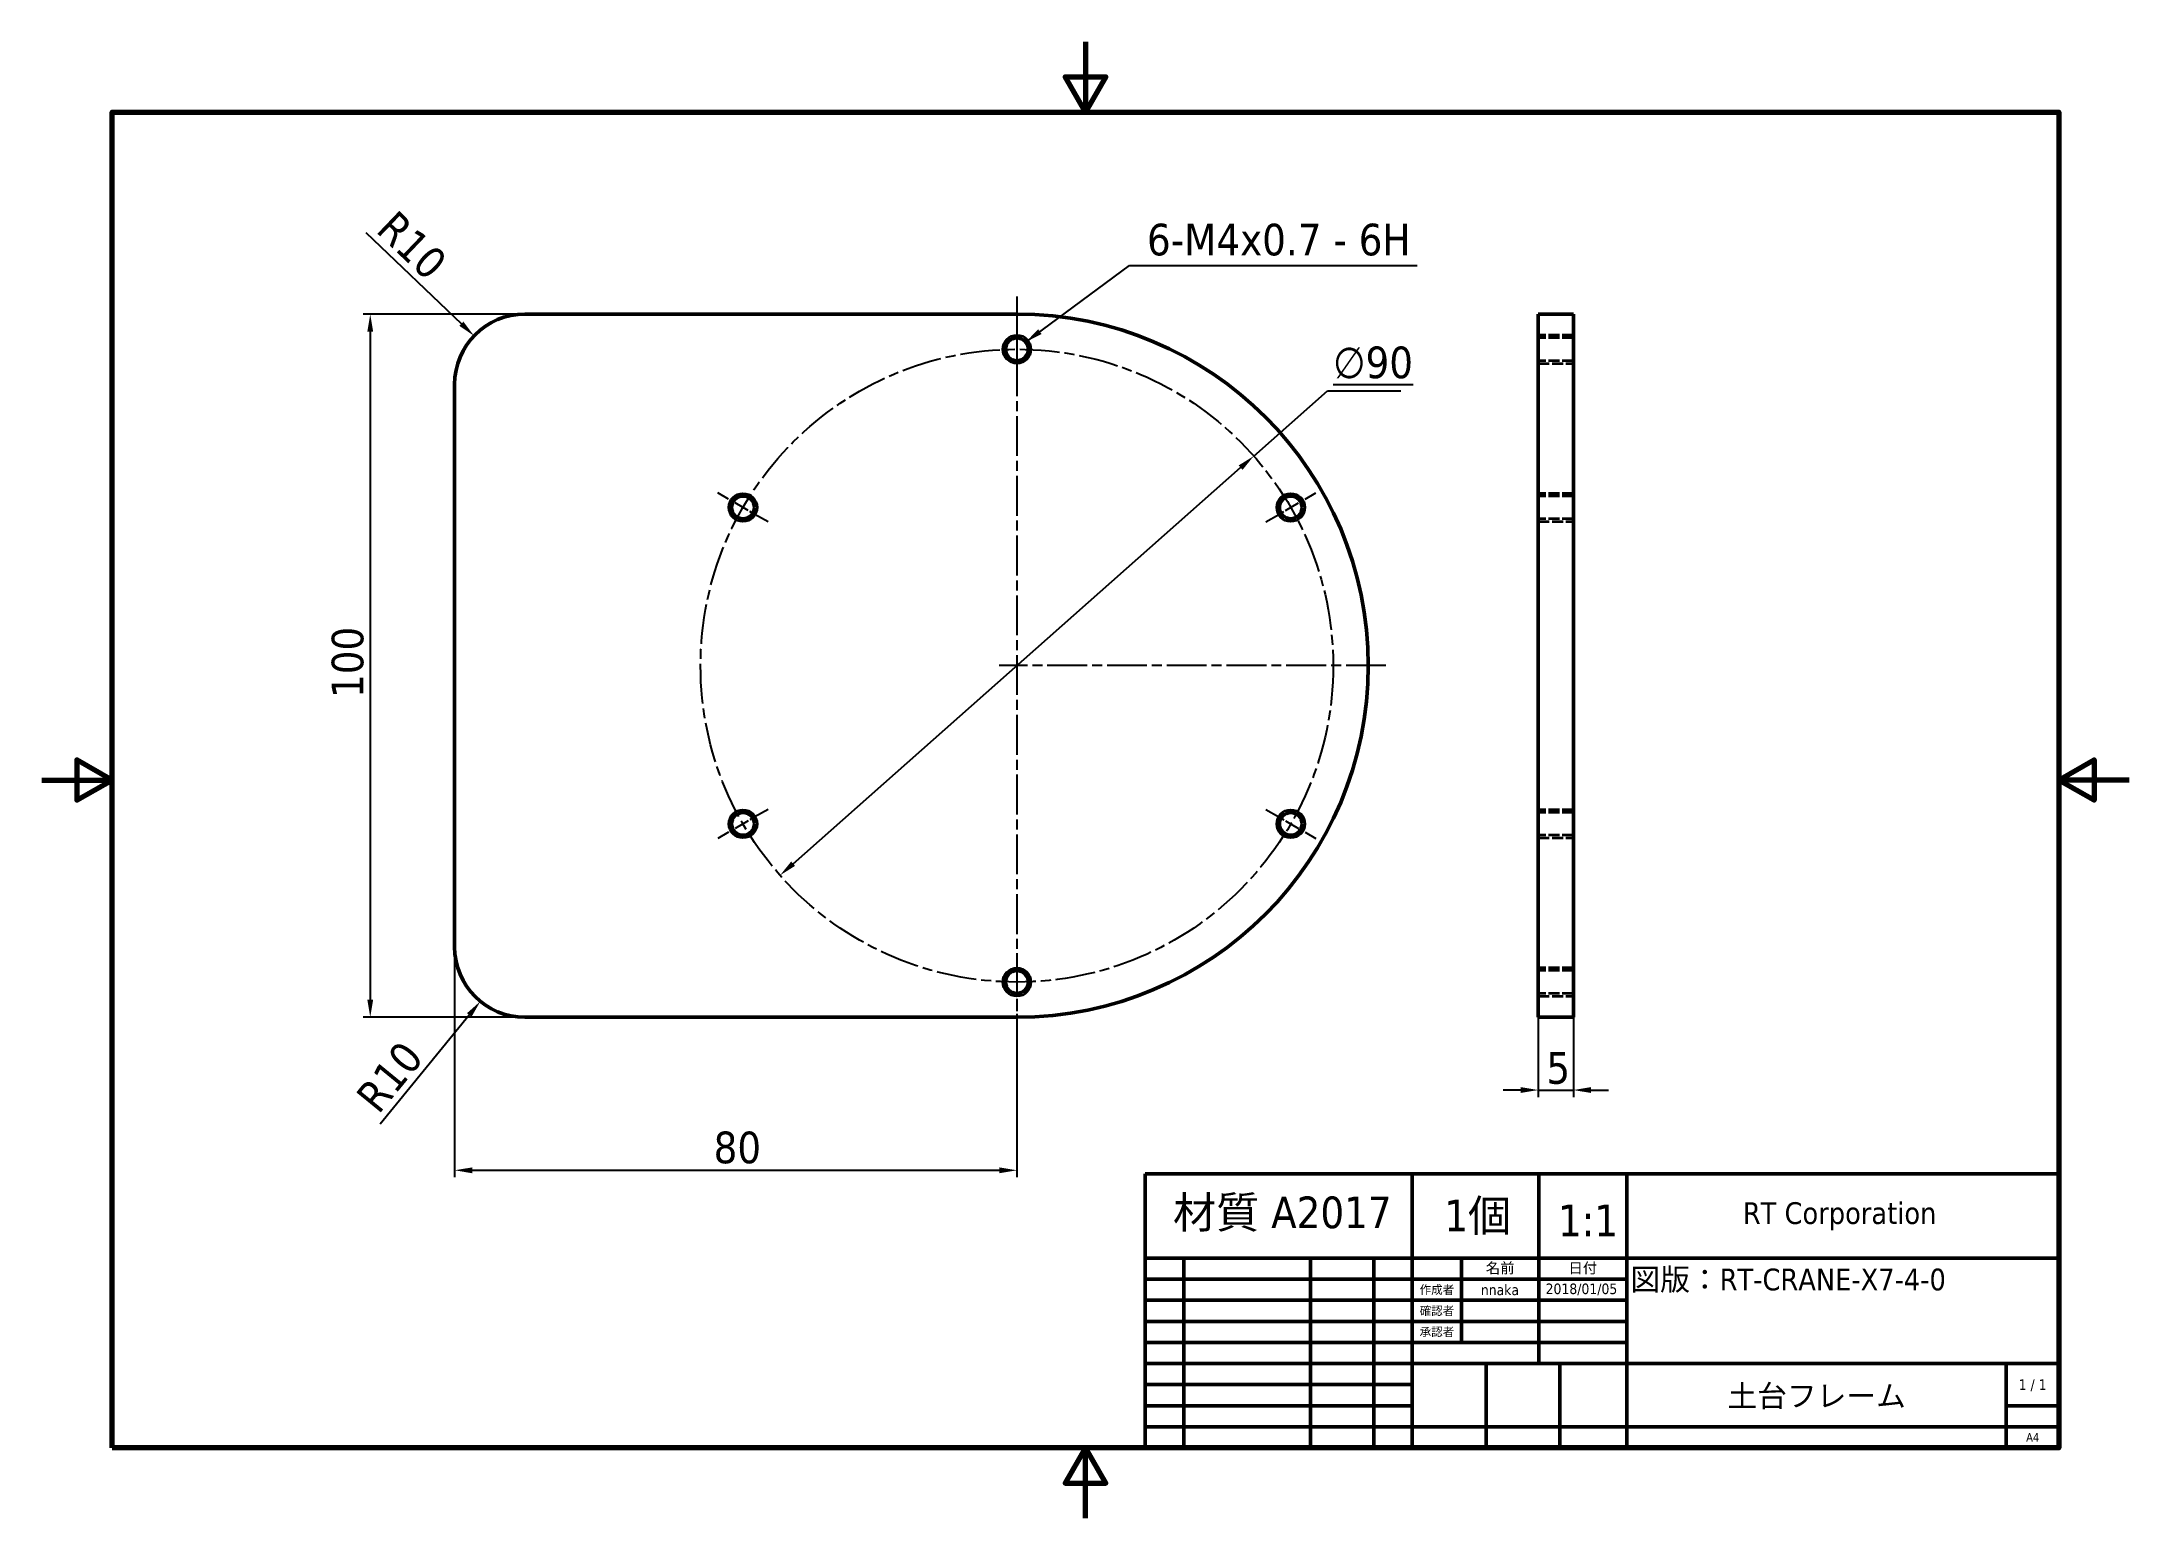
# Model space of a CAD drawing. Header units: millimetres. Extents: x 0 to 297, y 0 to 210.
import ezdxf
from ezdxf.enums import TextEntityAlignment as Align

# ---------------------------------------------------------------- set-up
doc = ezdxf.new("R2010")
doc.units = ezdxf.units.MM
doc.linetypes.add('CHAIN', pattern=[0.3543, 0.2362, -0.0295, 0.0591, -0.0295])
doc.linetypes.add('DASHED', pattern=[0.2067, 0.1654, -0.0413])
for name, color, linetype, lineweight in [('Border (ISO)', 7, 'Continuous', 70), ('Center Mark (ISO)', 7, 'Continuous', 25), ('Centerline (ISO)', 7, 'Continuous', 25), ('Dimension (ISO)', 7, 'Continuous', 25), ('Hidden (ISO)', 7, 'DASHED', 35), ('Symbol (ISO)', 7, 'Continuous', 25), ('Title (ISO)', 7, 'Continuous', 50), ('Visible (ISO)', 7, 'Continuous', 50), ('Visible Narrow (ISO)', 7, 'Continuous', 35)]:
    doc.layers.add(name, color=color, linetype=linetype, lineweight=lineweight)
doc.styles.add('Note Text (JIS)', font='tahoma.ttf')
doc.styles.add('文字スタイル17', font='tahoma.ttf')
doc.styles.add('文字スタイル18', font='tahoma.ttf')
doc.styles.add('文字スタイル19', font='tahoma.ttf')
doc.styles.add('文字スタイル23', font='tahoma.ttf')
doc.dimstyles.new('Default (JIS)', dxfattribs={"dimtxt": 4.5, "dimasz": 2.5, "dimexe": 1, "dimexo": 0, "dimgap": 0.8, "dimtad": 1, "dimrnd": 1e-08, "dimdsep": 46, "dimtxsty": 'Note Text (JIS)', "dimcen": 0.09, "dimdle": 10, "dimclrd": 256, "dimclre": 256, "dimclrt": 256, "dimadec": 0, "dimazin": 2, "dimtfac": 0.777778, "dimtmove": 0, "dimatfit": 3, "dimfxl": 1, "dimtolj": 1, "dimtzin": 0, "dimlwd": -1, "dimlwe": -1, "dimarcsym": 0})
doc.dimstyles.new('Default (JIS)$7', dxfattribs={"dimtxt": 4.5, "dimasz": 2.5, "dimexe": 1, "dimexo": 0, "dimgap": 0.8, "dimtad": 1, "dimrnd": 1e-08, "dimdsep": 46, "dimtxsty": 'Note Text (JIS)', "dimcen": 0.09, "dimdle": 10, "dimclrd": 256, "dimclre": 256, "dimclrt": 256, "dimadec": 0, "dimazin": 2, "dimtfac": 0.777778, "dimtmove": 0, "dimatfit": 3, "dimfxl": 1, "dimtolj": 1, "dimtzin": 0, "dimlwd": -1, "dimlwe": -1, "dimarcsym": 0})

# ---------------------------------------------------------------- blocks, each defined once
blk = doc.blocks.new('図面枠 既定の図面枠')
at = {"layer": 'Border (ISO)', "flags": 128}
for points in [[(148.5, 210), (148.5, 200), (145.61, 205), (151.39, 205), (148.5, 200)], [(10, 10), (10, 200), (287, 200), (287, 10), (10, 10)], [(0, 105), (10, 105), (5, 107.89), (5, 102.11), (10, 105)], [(297, 105), (287, 105), (292, 107.89), (292, 102.11), (287, 105)], [(148.5, 0), (148.5, 10), (145.61, 5), (151.39, 5), (148.5, 10)]]:
    blk.add_lwpolyline(points, dxfattribs=at)
blk = doc.blocks.new('表題欄 JIS')
at = {"layer": 'Title (ISO)'}
for p, q in [((230, 139), (100, 139)), ((100, 139), (100, 100)), ((138, 100), (138, 139)), ((156, 127), (156, 139)), ((168.5, 100), (168.5, 139)), ((230, 100), (230, 139)), ((100, 127), (230, 127)), ((105.5, 100), (105.5, 127)), ((123.5, 100), (123.5, 127)), ((132.5, 100), (132.5, 127)), ((145, 115), (145, 127)), ((156, 112), (156, 127)), ((100, 124), (168.5, 124)), ((100, 121), (168.5, 121)), ((168.5, 118), (100, 118)), ((100, 115), (168.5, 115)), ((138, 112), (100, 112)), ((168.5, 112), (138, 112)), ((148.5, 100), (148.5, 112)), ((159, 100), (159, 112)), ((168.5, 112), (230, 112)), ((222.5, 100), (222.5, 112)), ((138, 109), (100, 109)), ((138, 106), (100, 106)), ((222.5, 106), (230, 106)), ((230, 103), (100, 103)), ((100, 100), (230, 100))]:
    blk.add_line(p, q, dxfattribs=at)
for s, height, style, p in [('作成者', 1.2, '文字スタイル23', (141.5, 122.5)), ('確認者', 1.2, '文字スタイル23', (141.5, 119.5)), ('承認者', 1.2, '文字スタイル23', (141.5, 116.5)), ('1 / 1', 1.5, '文字スタイル18', (226.25, 109))]:
    blk.add_text(s, height=height, dxfattribs=dict(at, style=style)).set_placement(p, align=Align.MIDDLE_CENTER)
at = {"layer": 'Title (ISO)', "char_height": 1.5, "attachment_point": 5, "style": 'Note Text (JIS)'}
for s, insert, width in [('\\fTahoma|b0|i0;\\H1.5000;名前', (150.5, 125.5), 10.8457), ('\\fTahoma|b0|i0;\\H1.5000;日付', (162.25, 125.5), 12.2497)]:
    blk.add_mtext(s, dxfattribs=dict(at, insert=insert, width=width))
at = {"layer": 'Title (ISO)'}
for tag, p, height, style in [('会社_001', (185.02, 131.85), 3.1, '文字スタイル17'), ('タイトル_001', (169.04, 122.41), 3.1, '文字スタイル17'), ('作成者_001', (147.75, 121.73), 1.5, '文字スタイル18'), ('作成日_001', (156.96, 121.88), 1.5, '文字スタイル18'), ('部品番号_001', (182.84, 105.85), 3.1, '文字スタイル17'), ('シート_サイズ_001', (225.33, 100.9), 1.2, '文字スタイル19')]:
    blk.add_attdef(tag, p, '', height=height, dxfattribs=dict(at, style=style))
at = {"layer": 'Title (ISO)', "style": '文字スタイル18'}
for tag, p in [('確認者', (150.5, 119.5)), ('確認日', (162.25, 119.5)), ('エンジニアリング承認者', (150.5, 116.5)), ('エンジニアリング_承認日', (162.25, 116.5))]:
    blk.add_attdef(tag, text='', height=1.5, dxfattribs=at).set_placement(p, align=Align.MIDDLE_CENTER)
blk = doc.blocks.new('*D5')
at = {"layer": 'Defpoints', "color": 0, "transparency": 16777216}
for p in [(172.44, 151.08), (105.04, 91.44)]:
    blk.add_point(p, dxfattribs=at)
at = {"layer": 'Dimension (ISO)', "transparency": 16777216}
for p, q in [((172.44, 151.08), (182.92, 160.36)), ((182.92, 160.36), (193.37, 160.36)), ((106.91, 93.1), (170.56, 149.43))]:
    blk.add_line(p, q, dxfattribs=at)
for points in [[(170.29, 149.74), (170.84, 149.11), (172.44, 151.08)], [(106.63, 93.41), (107.18, 92.79), (105.04, 91.44)]]:
    blk.add_solid(points, dxfattribs=at)
at = {"layer": 'Dimension (ISO)', "transparency": 16777216, "insert": (183.72, 166.65), "char_height": 4.5, "attachment_point": 1, "style": 'Note Text (JIS)'}
blk.add_mtext('\\A1;\\L∅90\\l', dxfattribs=at)
blk = doc.blocks.new('*D6')
at = {"layer": 'Defpoints', "color": 0, "transparency": 16777216}
for p in [(61.51, 168.17), (68.74, 161.26)]:
    blk.add_point(p, dxfattribs=at)
at = {"layer": 'Dimension (ISO)', "transparency": 16777216}
blk.add_line((46.12, 182.89), (59.7, 169.9), dxfattribs=at)
blk.add_solid([(59.99, 170.2), (59.41, 169.6), (61.51, 168.17)], dxfattribs=at)
at = {"layer": 'Dimension (ISO)', "transparency": 16777216, "insert": (50.49, 186.3), "char_height": 4.5, "attachment_point": 1, "rotation": 316.2774, "style": 'Note Text (JIS)'}
blk.add_mtext('\\A1;R10', dxfattribs=at)
blk = doc.blocks.new('*D7')
at = {"layer": 'Defpoints', "color": 0, "transparency": 16777216}
for p in [(68.74, 81.26), (62.41, 73.52)]:
    blk.add_point(p, dxfattribs=at)
at = {"layer": 'Dimension (ISO)', "transparency": 16777216}
blk.add_line((48.17, 56.08), (60.83, 71.58), dxfattribs=at)
blk.add_solid([(60.51, 71.84), (61.15, 71.32), (62.41, 73.52)], dxfattribs=at)
at = {"layer": 'Dimension (ISO)', "transparency": 16777216, "insert": (44.43, 60.17), "char_height": 4.5, "attachment_point": 1, "rotation": 50.7609, "style": 'Note Text (JIS)'}
blk.add_mtext('\\A1;R10', dxfattribs=at)
blk = doc.blocks.new('*D8')
at = {"layer": 'Defpoints', "color": 0, "transparency": 16777216}
for p in [(58.74, 81.26), (138.74, 68.76), (138.74, 49.49)]:
    blk.add_point(p, dxfattribs=at)
at = {"layer": 'Dimension (ISO)', "transparency": 16777216}
for p, q in [((58.74, 81.26), (58.74, 48.49)), ((138.74, 68.76), (138.74, 48.49)), ((61.24, 49.49), (136.24, 49.49))]:
    blk.add_line(p, q, dxfattribs=at)
for points in [[(61.24, 49.9), (61.24, 49.07), (58.74, 49.49)], [(136.24, 49.9), (136.24, 49.07), (138.74, 49.49)]]:
    blk.add_solid(points, dxfattribs=at)
at = {"layer": 'Dimension (ISO)', "transparency": 16777216, "insert": (95.59, 54.99), "char_height": 4.5, "attachment_point": 1, "style": 'Note Text (JIS)'}
blk.add_mtext('\\A1;80', dxfattribs=at)
blk = doc.blocks.new('*D9')
at = {"layer": 'Defpoints', "color": 0, "transparency": 16777216}
for p in [(68.74, 171.26), (46.74, 71.26), (68.74, 71.26)]:
    blk.add_point(p, dxfattribs=at)
at = {"layer": 'Dimension (ISO)', "transparency": 16777216}
for p, q in [((68.74, 171.26), (45.74, 171.26)), ((46.74, 168.76), (46.74, 73.76)), ((68.74, 71.26), (45.74, 71.26))]:
    blk.add_line(p, q, dxfattribs=at)
for points in [[(46.32, 168.76), (47.15, 168.76), (46.74, 171.26)], [(46.32, 73.76), (47.15, 73.76), (46.74, 71.26)]]:
    blk.add_solid(points, dxfattribs=at)
at = {"layer": 'Dimension (ISO)', "transparency": 16777216, "insert": (41.25, 116.66), "char_height": 4.5, "attachment_point": 1, "rotation": 90, "style": 'Note Text (JIS)'}
blk.add_mtext('\\A1;100', dxfattribs=at)
blk = doc.blocks.new('*D10')
at = {"layer": 'Defpoints', "color": 0, "transparency": 16777216}
for p in [(212.91, 71.26), (217.91, 71.26), (217.91, 60.9)]:
    blk.add_point(p, dxfattribs=at)
at = {"layer": 'Dimension (ISO)', "transparency": 16777216}
for p, q in [((212.91, 71.26), (212.91, 59.9)), ((217.91, 71.26), (217.91, 59.9)), ((210.41, 60.9), (207.91, 60.9)), ((212.91, 60.9), (217.91, 60.9)), ((220.41, 60.9), (222.91, 60.9))]:
    blk.add_line(p, q, dxfattribs=at)
for points in [[(210.41, 61.32), (210.41, 60.49), (212.91, 60.9)], [(220.41, 61.32), (220.41, 60.49), (217.91, 60.9)]]:
    blk.add_solid(points, dxfattribs=at)
at = {"layer": 'Dimension (ISO)', "transparency": 16777216, "insert": (214.07, 66.3), "char_height": 4.5, "attachment_point": 1, "style": 'Note Text (JIS)'}
blk.add_mtext('\\A1;5', dxfattribs=at)

msp = doc.modelspace()

# ---------------------------------------------------------------- linework, layer by layer
at = {"layer": 'Center Mark (ISO)', "linetype": 'CHAIN', "ltscale": 23.990969}
for p, q in [((138.7359, 173.7618), (138.7359, 68.7618)), ((191.2359, 121.2618), (136.2359, 121.2618))]:
    msp.add_line(p, q, dxfattribs=at)
at = {"layer": 'Center Mark (ISO)', "linetype": 'CHAIN', "ltscale": 9.158471}
for p, q in [((138.7359, 170.3828), (138.7359, 162.1408)), ((103.3336, 141.7013), (96.1958, 145.8223)), ((174.1381, 141.7013), (181.2759, 145.8223)), ((103.3336, 100.8223), (96.1958, 96.7013)), ((174.1381, 100.8223), (181.2759, 96.7013)), ((138.7359, 80.3828), (138.7359, 72.1408))]:
    msp.add_line(p, q, dxfattribs=at)
at = {"layer": 'Centerline (ISO)', "linetype": 'CHAIN', "ltscale": 23.990969}
msp.add_circle((138.7359, 121.2618), 45, dxfattribs=at)
at = {"layer": 'Hidden (ISO)', "ltscale": 9.523383}
for p, q in [((217.9133, 168.2618), (212.9133, 168.2618)), ((217.9133, 167.8828), (212.9133, 167.8828)), ((217.9133, 164.6408), (212.9133, 164.6408)), ((212.9133, 164.2618), (217.9133, 164.2618)), ((217.9133, 145.7618), (212.9133, 145.7618)), ((217.9133, 145.3828), (212.9133, 145.3828)), ((217.9133, 142.1408), (212.9133, 142.1408)), ((212.9133, 141.7618), (217.9133, 141.7618)), ((217.9133, 100.7618), (212.9133, 100.7618)), ((217.9133, 100.3828), (212.9133, 100.3828)), ((217.9133, 97.1408), (212.9133, 97.1408)), ((212.9133, 96.7618), (217.9133, 96.7618)), ((217.9133, 78.2618), (212.9133, 78.2618)), ((217.9133, 77.8828), (212.9133, 77.8828)), ((217.9133, 74.6408), (212.9133, 74.6408)), ((212.9133, 74.2618), (217.9133, 74.2618))]:
    msp.add_line(p, q, dxfattribs=at)
at = {"layer": 'Visible (ISO)'}
for p, q in [((138.7359, 171.2618), (68.7359, 171.2618)), ((212.9133, 71.2618), (212.9133, 171.2618)), ((217.9133, 171.2618), (212.9133, 171.2618)), ((217.9133, 171.2618), (217.9133, 71.2618)), ((58.7359, 161.2618), (58.7359, 81.2618)), ((68.7359, 71.2618), (138.7359, 71.2618)), ((212.9133, 71.2618), (217.9133, 71.2618))]:
    msp.add_line(p, q, dxfattribs=at)
for centre in [(138.7359, 166.2618), (99.7647, 143.7618), (177.707, 143.7618), (99.7647, 98.7618), (177.707, 98.7618), (138.7359, 76.2618)]:
    msp.add_circle(centre, 1.621, dxfattribs=at)
for centre, radius, start, end in [((68.7359, 161.2618), 10, 90, 180), ((138.7359, 121.2618), 50, 270, 90), ((68.7359, 81.2618), 10, 180, 270)]:
    msp.add_arc(centre, radius, start, end, dxfattribs=at)
at = {"layer": 'Visible Narrow (ISO)'}
for centre in [(138.7359, 166.2618), (99.7647, 143.7618), (177.707, 143.7618), (99.7647, 98.7618), (177.707, 98.7618), (138.7359, 76.2618)]:
    msp.add_circle(centre, 2, dxfattribs=at)

# ---------------------------------------------------------------- block references
msp.add_blockref('図面枠 既定の図面枠', (0, 0))
msp.add_blockref('表題欄 JIS', (57, -90)).add_auto_attribs({'部品番号_001': '土台フレーム', 'タイトル_001': '図版：RT-CRANE-X7-4-0', '会社_001': 'RT Corporation', '作成日_001': '2018/01/05', '作成者_001': 'nnaka', 'シート_サイズ_001': 'A4'})

# ---------------------------------------------------------------- texts
at = {"layer": 'Symbol (ISO)', "insert": (157.2444, 184.1202), "char_height": 4.5, "width": 39.520136, "attachment_point": 1, "line_spacing_factor": 0.7875, "style": 'Note Text (JIS)'}
msp.add_mtext('{6-M4x0.7 - 6H}', dxfattribs=at)
at = {"layer": 'Symbol (ISO)', "char_height": 4.5, "attachment_point": 1, "style": 'Note Text (JIS)'}
for s, insert, width in [('{\\fTahoma|b0|i0;材質 A2017}', (160.9497, 45.7578), 31.529171), ('{\\fTahoma|b0|i0;1個}', (199.5462, 45.2945), 9.565235), ('{\\fTahoma|b0|i0;1:1}', (215.7325, 44.6148), 8.941653)]:
    msp.add_mtext(s, dxfattribs=dict(at, insert=insert, width=width))

# ---------------------------------------------------------------- dimensions: what is measured, and where the dimension line sits
at = {"layer": 'Dimension (ISO)'}
for center, mpoint, picture, middle in [((68.7359, 161.2618), (61.5089, 168.1734), '*D6', (50.2703, 178.9218)), ((68.7359, 81.2618), (62.4103, 73.5166), '*D7', (51.8039, 60.5299))]:
    dim = msp.add_radius_dim(center=center, mpoint=mpoint, dimstyle='Default (JIS)', override={"dimgap": 0.8, "dimdec": 2, "dimlfac": 1, "dimcen": 0, "dimtol": 0, "dimlim": 0, "dimtp": 0, "dimtm": 0, "dimtdec": 2, "dimtofl": 0}, dxfattribs=at)
    dim.commit()
    dim.dimension.update_dxf_attribs({"geometry": picture, "text_midpoint": middle, "dimtype": 164})
for base, p1, p2, angle, override, picture, middle in [((46.7359, 71.2618), (68.7359, 171.2618), (68.7359, 71.2618), 90, {"dimgap": 0.8, "dimdec": 2, "dimtol": 0, "dimlim": 0, "dimtp": 0, "dimtm": 0, "dimtdec": 2, "dimtofl": 0, "dimatfit": 1}, '*D9', (46.7359, 121.2618)), ((138.7359, 49.4882), (58.7359, 81.2618), (138.7359, 68.7618), 180, {"dimgap": 0.8, "dimdec": 2, "dimtol": 0, "dimlim": 0, "dimtp": 0, "dimtm": 0, "dimtdec": 2, "dimtofl": 0, "dimatfit": 1}, '*D8', (98.7359, 49.4882)), ((217.9133, 60.9021), (212.9133, 71.2618), (217.9133, 71.2618), 180, {"dimgap": 0.8, "dimdec": 2, "dimtol": 0, "dimlim": 0, "dimtp": 0, "dimtm": 0, "dimtdec": 2, "dimtofl": 1, "dimatfit": 1}, '*D10', (215.4133, 60.9021))]:
    dim = msp.add_linear_dim(base=base, p1=p1, p2=p2, angle=angle, dimstyle='Default (JIS)', override=override, dxfattribs=at)
    dim.commit()
    dim.dimension.update_dxf_attribs({"geometry": picture, "text_midpoint": middle, "dimtype": 160})
dim = msp.add_diameter_dim_2p(p1=(105.0353, 91.4411), p2=(172.4364, 151.0824), text='\\L<>\\l', dimstyle='Default (JIS)', override={"dimgap": 0.8, "dimtih": 1, "dimtoh": 1, "dimdec": 2, "dimlfac": 1, "dimtol": 0, "dimlim": 0, "dimtp": 0, "dimtm": 0, "dimtdec": 2, "dimatfit": 2}, dxfattribs=at)
dim.commit()
dim.dimension.update_dxf_attribs({"geometry": '*D5', "text_midpoint": (188.5468, 160.3598), "dimtype": 163})

# ---------------------------------------------------------------- leaders
at = {"layer": 'Symbol (ISO)', "annotation_type": 0, "has_hookline": 1, "hookline_direction": 0, "text_width": 38.4328}
msp.add_leader([(139.994, 167.2839), (154.7444, 178.1677), (157.2444, 178.1677)], dimstyle='Default (JIS)$7', override={"dimgap": 0, "dimtad": 1}, dxfattribs=at)

doc.saveas('drawing.dxf')
